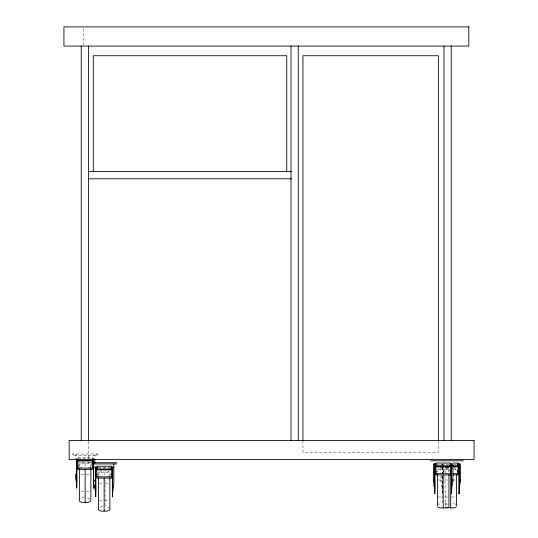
<?xml version="1.0" encoding="UTF-8"?>
<svg xmlns="http://www.w3.org/2000/svg" width="538" height="538" viewBox="0 0 538 538"><rect width="100%" height="100%" fill="white"/><g stroke="black" fill="none" stroke-linecap="round" stroke-linejoin="round"><path stroke-width="0.4" stroke-dasharray="2.69 2.02" d="M442.391 476.446L442.391 493.783L442.196 476.446M442.391 464.879L442.391 464.045L442.196 464.893M442.276 476.419L442.35 488.834C440.952 484.899 440.514 480.528 441.624 476.473M443.083 472.539L445.672 468.954L448.006 467.441M82.906 461.765L82.435 462.364A4.721 4.687 7.6 0 1 83.208 461.94M101.917 470.501L101.44 471.093A4.721 4.687 7.6 0 1 102.22 470.669M440.958 467.34L440.488 467.939A4.721 4.687 7.6 0 1 441.685 467.361M448.477 467.34L448.006 467.939A4.721 4.687 7.6 0 1 449.203 467.361M78.609 465.155L80.101 463.379L82.435 461.866M98.118 473.292L101.44 470.602M437.165 470.138L440.488 467.441M81.81 498.484L84.224 496.54M102.63 505.754L100.814 507.213L99.207 507.213M103.8 467.999L104.177 467.999M77.876 457.482L92.388 457.482L92.388 458.766M77.828 458.43L75.394 458.43L75.394 455.215M78.353 458.43L94.856 458.43L94.856 455.215M78.683 462.189L90.774 462.189M436.742 464.341L449.095 464.341M453.931 464.341L456.352 464.341M79.389 467.381L81.81 467.381M88.461 467.381L90.875 467.381M98.501 467.495L110.593 467.495M436.742 467.764L449.095 467.764M453.931 467.764L456.352 467.764M98.319 468.053L109.96 468.053M449.042 469.069L446.17 469.331L445.289 470.037L444.966 474.099M98.501 470.918L110.593 470.918M81.003 474.429L84.224 474.429M86.04 474.429L90.068 474.429M98.4 476.11L100.814 476.11M107.466 476.11L109.886 476.11M438.255 480.004L442.283 480.004M444.906 480.004L448.188 480.004M454.032 480.004L455.646 480.004M99.207 483.158L103.235 483.158M105.051 483.158L109.079 483.158M81.003 491.436L84.224 491.436M86.04 491.436L90.068 491.436M438.255 497.011L442.283 497.011M444.906 497.011L448.188 497.011M451.611 497.011L455.646 497.011M90.068 498.484L88.461 498.484L86.04 496.54M99.207 500.165L103.235 500.165M105.051 500.165L109.079 500.165M437.448 504.059L439.862 504.059L442.283 502.115L442.283 475.989M444.966 504.059L448.127 504.059M455.646 504.059L454.032 504.059L452.216 502.6M109.886 507.213L107.466 507.213L105.051 505.269L105.051 478.551M454.032 469.069L456.123 470.037L456.453 472.088M453.648 467.656L455.424 468.706L457.468 470.958M445.538 467.307L447.905 468.706L449.95 470.958M107.082 470.817L108.858 471.86L110.902 474.113M87.486 461.738L89.853 463.131L91.89 465.383M444.704 502.6L446.513 504.059M445.074 467.219L445.538 467.784A4.721 4.687 7.6 0 0 444.738 467.408M445.289 506.971L444.966 475.558M442.216 467.112L442.256 473.319M448.934 472.088L448.611 470.037L446.513 469.069L438.658 469.331L437.771 470.037L437.448 472.088M443.453 463.057L443.453 464.428M443.453 465.706L443.453 472.828M443.191 469.069L443.191 472.498M442.391 464.005L442.391 466.493M442.391 467.327L442.391 473.158M442.196 464.005L442.196 466.493M442.196 467.327L442.196 473.158M440.965 464.005L440.965 466.527M440.965 467.367L440.965 472.398M440.965 475.753L440.965 481.631M438.362 441.402L438.362 452.324L302.941 452.324L302.941 441.402M109.886 476.332L109.564 473.198L107.466 472.223L99.611 472.485L98.4 474.166L98.4 476.332M104.143 472.223L104.143 476.399M96.618 454.005L96.618 455.215M93.599 454.005L93.599 455.215M90.875 467.603L90.552 464.462L88.461 463.494L80.599 463.756L79.389 465.437L79.389 467.603M88.474 441.247L88.474 458.746M85.132 463.494L85.132 467.663M83.222 28.568L83.222 45.226M76.672 454.005L76.672 455.215M73.645 454.005L73.645 455.215M87.089 462.001A4.721 4.687 7.6 0 1 87.486 462.209M106.1 470.737A4.721 4.687 7.6 0 1 106.49 470.938M442.196 467.408L442.391 469.123L442.196 467.408M97.815 454.005L72.448 454.005L72.435 455.215L97.815 455.215L97.829 454.005"/><path stroke-width="0.81" d="M75.562 473.803L75.764 479.788L76.779 483.259L76.631 459.21L76.625 488.04M76.625 471.618L76.625 460.427L93.639 460.427L93.639 462.667M76.82 460.091L76.82 488.04M76.82 459.492L78.481 459.324M93.451 462.7L93.451 460.575L76.82 460.575L76.625 463.548M93.639 459.008L93.639 488.04M95.636 496.769L95.636 467.166L95.831 496.769M112.65 467.166L112.65 496.769M434.879 493.615L434.684 464.005L434.684 493.615M451.503 493.615L451.503 465.404M451.503 490.152L451.698 464.005M451.698 488.881L451.698 493.615M459.022 493.124L459.022 493.783L459.022 465.404M459.217 464.005L459.217 493.615M434.684 464.005L434.832 488.834L433.823 485.363L433.736 477.879M450.171 464.005L452.909 464.005L452.909 481.127L451.698 488.39M457.69 464.005L460.427 464.005L460.427 481.127L459.217 488.39M95.636 468.053L95.831 467.166M434.684 464.893L434.879 464.045M93.639 482.815L94.385 480.004M112.65 491.55L113.861 484.281L113.861 463.944M76.604 468.786L78.111 465.747M95.616 477.515L97.122 474.476M434.664 474.361L436.17 471.322M448.611 506.971L446.513 507.946L439.862 507.946L437.771 506.971M456.123 506.971L454.032 507.946L446.17 507.684M88.474 171.541L291.603 171.541M88.474 178.791L291.603 178.791M430.508 460.79L463.393 460.79M77.876 460.905L92.388 460.905M91.46 462.734L116.827 462.734M453.124 463.057L457.959 463.057L457.959 474.94L453.124 474.94M91.46 463.944L116.827 463.944M436.412 464.005L433.453 464.005L433.453 481.631M449.842 464.893L451.698 464.893M457.361 464.893L459.217 464.893M449.842 465.067L451.698 465.067M457.361 465.067L459.217 465.067M452.734 466.002L459.217 466.002L459.217 468.988L459.022 466.15L452.371 466.15M435.935 466.48L450.447 466.48M453.124 466.48L457.959 466.48M94.406 467.166L97.365 467.166M111.124 467.166L113.861 467.166M77.876 468.087L92.388 468.087M95.831 468.053L97.492 468.053M110.794 468.053L112.65 468.053M95.636 468.221L97.492 468.221M110.794 468.221L112.65 468.221M96.887 469.634L111.4 469.634M435.935 473.662L451.51 473.662M453.124 473.662L457.959 473.662M451.51 474.94L435.935 474.94L435.935 463.057L450.447 463.057L450.447 474.94M96.887 476.816L111.4 476.816M93.639 483.306L93.451 482.815M112.65 492.035L112.455 496.937L112.455 467.166M457.468 470.958L459.042 473.924M449.95 470.958L451.53 473.924M110.902 474.113L112.482 477.078M92.287 466.123L93.874 469.735M460.279 479.627L460.427 481.127M452.761 479.627L452.909 481.127M94.406 484.785L94.775 488.524L95.784 491.988L95.636 467.166M459.022 464.005L459.022 465.067M456.453 474.684L456.453 506.002M451.503 464.005L451.503 465.067M451.207 46.06L451.207 440.414M450.71 474.798L450.71 507.946M448.934 474.684L448.934 506.002M443.951 46.06L443.951 440.414M443.191 474.798L443.191 507.946M438.362 440.561L438.362 55.737L302.941 55.737L302.941 440.561M437.448 474.684L437.448 506.002M298.24 46.06L298.24 440.414M290.984 46.06L290.984 440.414M286.767 171.541L286.767 55.737L93.282 55.737L93.282 171.541M109.886 477.838L109.886 509.156L109.564 510.125L107.466 511.1L100.814 511.1L98.723 510.125L98.4 509.156L98.4 477.838M104.143 477.952L104.143 511.1M94.856 459.25L94.856 463.326M93.451 459.008L93.451 488.04M92.388 458.853L92.388 463.084M92.388 463.346L92.388 469.371L77.876 469.371L77.876 458.853M90.875 468.625L90.875 500.427L90.552 501.396L88.461 502.371L81.81 502.371L79.711 501.396L79.389 500.427L79.389 468.625M88.474 46.06L88.474 440.414M85.132 469.223L85.132 502.371M81.218 46.06L81.218 440.414M95.636 469.163L95.636 472.283L95.831 469.311L112.455 469.311L112.65 472.142L112.65 469.163L95.636 469.163M434.684 466.002L434.684 469.123L434.879 466.15L451.503 466.15L451.698 468.988L451.698 466.002L434.684 466.002M468.813 26.9L63.935 26.9L63.935 46.06L468.813 46.06L468.813 26.9M474.065 440.414L69.187 440.414L69.187 459.58L474.065 459.58L474.065 440.414M111.4 466.217L96.887 466.217L96.887 478.1L111.4 478.1L111.4 466.217"/></g></svg>
